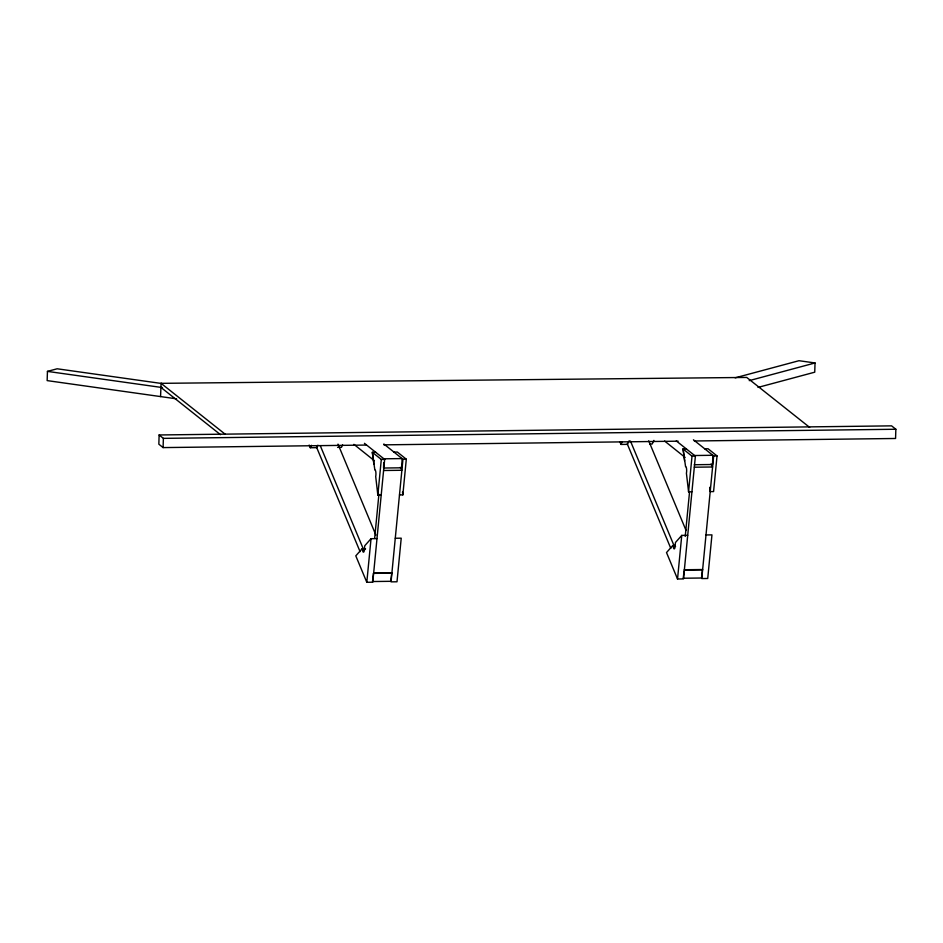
<?xml version="1.0" encoding="UTF-8"?>
<svg xmlns="http://www.w3.org/2000/svg" width="943" height="943" viewBox="0 0 943 943"><rect width="100%" height="100%" fill="white"/><g stroke="black" fill="none" stroke-linecap="round" stroke-linejoin="round"><path stroke-width="1.41" d="M694.307 440.982L895.567 438.483L895.85 429.254L891.595 425.859L159.119 434.971L158.848 444.188L163.092 447.595L366.167 445.061M163.092 447.595L163.375 438.365L159.119 434.971M383.718 462.754L383.553 468.034L401.824 467.799L402.095 458.581L383.836 458.805M161.984 383.542L57.158 368.784L47.445 371.389L47.15 380.607L176.612 398.842M160.569 396.579L161.076 383.341L746.715 377.436L809.672 427.403M735.139 377.837L798.992 360.709L815.035 362.961L814.74 372.19L757.983 387.42M364.446 443.316L384.661 459.418L372.768 582.22L366.803 582.291L371.035 538.689L376.988 538.618M381.208 495.075L377.848 495.122L381.302 459.453L372.344 452.298L373.864 464.156M374.654 538.253L378.909 494.309M383.848 444L402.944 459.253L391.039 581.855L397.003 581.784L401.223 538.182L395.27 538.253M399.49 494.922L402.85 494.875L406.303 459.206L397.345 452.051L393.985 452.098M676.308 440.935L695.392 456.117L683.486 578.919L677.534 579.002L681.754 535.4L687.718 535.318M688.567 491.822L692.021 456.164L683.062 449.009L685.596 466.797A3.701 0.849 89.3 0 1 686.551 468.73A3.701 0.849 89.3 0 1 686.41 473.162L688.567 491.822L691.926 491.786M685.231 536.426L689.486 492.482M693.423 439.792L713.662 455.952L701.769 578.554L707.721 578.483L711.953 534.881L705.989 534.952M704.704 448.797L708.075 448.762L717.034 455.917L713.58 491.574L710.209 491.621L709.666 487.342M684.04 571.434L683.251 578.236L701.509 578.012L702.464 569.843L684.205 570.067M317.897 445.226L316.742 447.654L310.282 447.736L311.438 445.308M342.615 444.896L341.46 447.324L337.582 447.371M629.205 440.711L627.46 444.365L621.001 444.436L622.156 442.008M653.923 440.381L652.179 444.023L649.597 444.059M365.578 548.814L362.041 548.826L355.794 555.851L366.803 582.291M371.035 538.689L364.8 545.702L364.54 547.341A4.939 1.132 89.3 0 1 363.739 552.056A4.939 1.132 89.3 0 1 362.454 549.686L362.088 548.802M681.754 535.4L675.53 542.414L675.259 544.04A4.939 1.132 89.3 0 1 674.469 548.767A4.939 1.132 89.3 0 1 673.184 546.386L672.772 545.525L666.512 552.563L677.534 579.002M749.225 380.63L815.035 362.961M163.375 438.365L895.85 429.254M383.825 444.848L678.123 441.183M375.703 452.263L372.344 452.298L374.866 470.086A3.701 0.849 89.3 0 1 375.821 472.03A3.701 0.849 89.3 0 1 375.691 476.463L377.848 495.122M683.062 449.009L686.433 448.962M381.302 459.453L384.661 459.418M402.944 459.253L406.303 459.206M694.555 455.516L712.825 455.28L712.543 464.51L694.284 464.734M692.021 456.164L695.392 456.117M713.662 455.952L717.034 455.917M383.589 470.498L401.848 470.274L400.362 467.256M694.307 467.209L712.578 466.985L711.093 463.956M672.724 545.561L675.117 545.537M362.454 549.686L364.835 549.651M673.184 546.386L675.565 546.362M373.652 573.049L391.923 572.825M684.382 569.749L702.641 569.525M47.445 371.389L162.467 387.585M161.076 383.341L225.188 434.216M160.947 387.42L220.473 434.664M664.615 441.041L685.148 457.449M353.896 444.342L374.43 460.738M648.713 440.829L686.056 530.461M630.454 441.053L674.021 545.632M627.225 443.788L670.803 548.366M619.881 441.76L621.001 444.436M337.995 444.129L375.903 535.117M320.29 445.709L363.291 548.92M316.506 447.088L360.073 551.655M309.163 445.061L310.282 447.736M402.484 492.022L402.85 494.875M683.097 449.033L684.583 460.868M373.487 573.368L372.52 581.536L390.791 581.312L391.746 573.144L373.487 573.368"/></g></svg>
